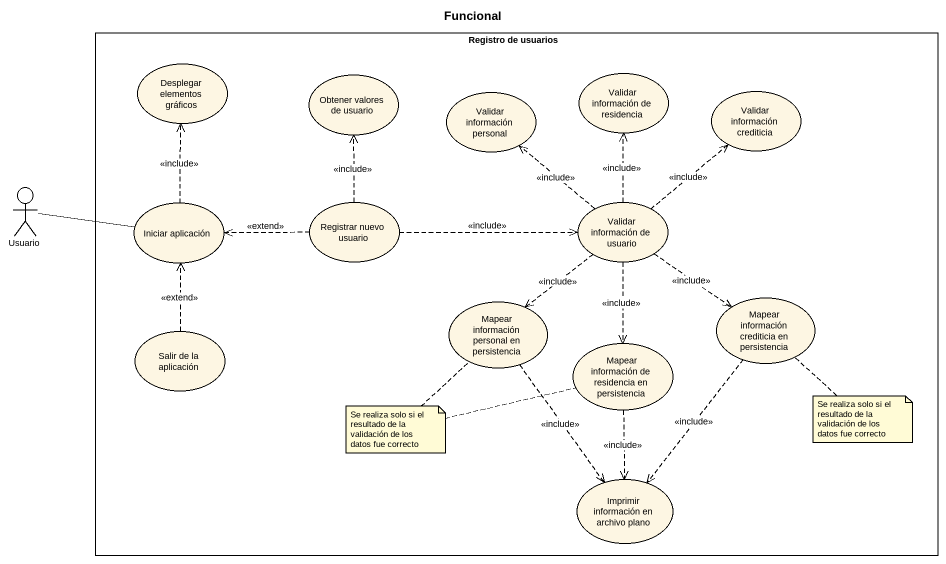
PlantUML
@startuml
title Funcional
rectangle "Registro de usuarios" as Registro_de_usuarios {
  usecase "Desplegar elementos gráficos" as Desplegar_elementos_gráficos
  usecase "Obtener valores de usuario" as Obtener_valores_de_usuario
  usecase "Validar información de residencia" as Validar_información_de
  usecase "Validar información personal" as Validar_información_personal
  usecase "Validar información crediticia" as Validar_información
  usecase "Iniciar aplicación" as Iniciar_aplicación
  usecase "Registrar nuevo usuario" as Registrar_nuevo_usuario
  usecase "Validar información de usuario" as Validar_información_de_2
  usecase "Mapear información personal en persistencia" as Mapear_información_personal
  usecase "Mapear información crediticia en persistencia" as Mapear_información
  usecase "Salir de la aplicación" as Salir_de_la_aplicación
  usecase "Mapear información de residencia en persistencia" as Mapear_información_de
  usecase "Imprimir información en archivo plano" as Imprimir_información_en
}
actor Usuario
Usuario -right- Iniciar_aplicación
Iniciar_aplicación .up.> Desplegar_elementos_gráficos : <<include>>
Registrar_nuevo_usuario .up.> Obtener_valores_de_usuario : <<include>>
Registrar_nuevo_usuario .left.> Iniciar_aplicación : <<extend>>
Registrar_nuevo_usuario .right.> Validar_información_de_2 : <<include>>
Validar_información_de_2 .up.> Validar_información_de : <<include>>
Validar_información_de_2 .up.> Validar_información_personal : <<include>>
Validar_información_de_2 .up.> Validar_información : <<include>>
Validar_información_de_2 ..> Mapear_información_personal : <<include>>
Validar_información_de_2 ..> Mapear_información : <<include>>
Validar_información_de_2 ..> Mapear_información_de : <<include>>
Mapear_información_personal ..> Imprimir_información_en : <<include>>
Mapear_información ..> Imprimir_información_en : <<include>>
Salir_de_la_aplicación .up.> Iniciar_aplicación : <<extend>>
Mapear_información_de ..> Imprimir_información_en : <<include>>
note as N1
  Se realiza solo si el resultado de la validación de los datos fue correcto
end note
N1 .. Mapear_información_personal
N1 .. Mapear_información_de
note bottom of Mapear_información : Se realiza solo si el resultado de la validación de los datos fue correcto
@enduml
